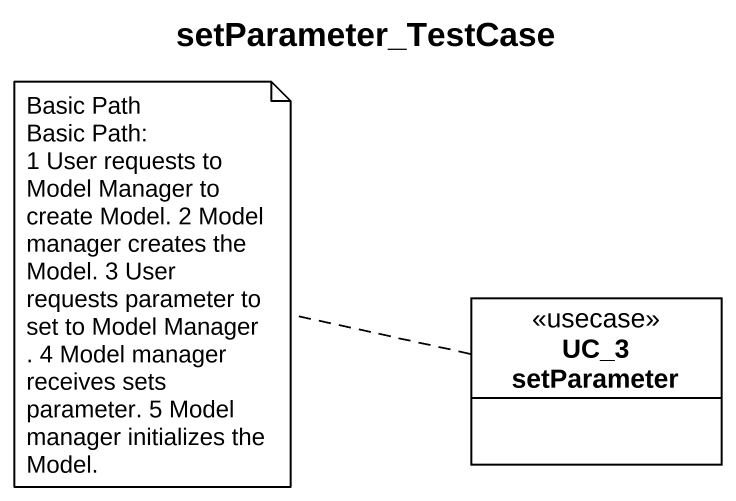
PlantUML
@startuml
title setParameter_TestCase
hide circle
hide empty members
class "UC_3 setParameter" as UC_3_setParameter <<usecase>>
note left of UC_3_setParameter
  Basic Path
  Basic Path:
  1 User requests to Model Manager to create Model. 2 Model manager creates the Model. 3 User requests parameter to set to Model Manager . 4 Model manager receives sets parameter. 5 Model manager initializes the Model.
end note
@enduml
